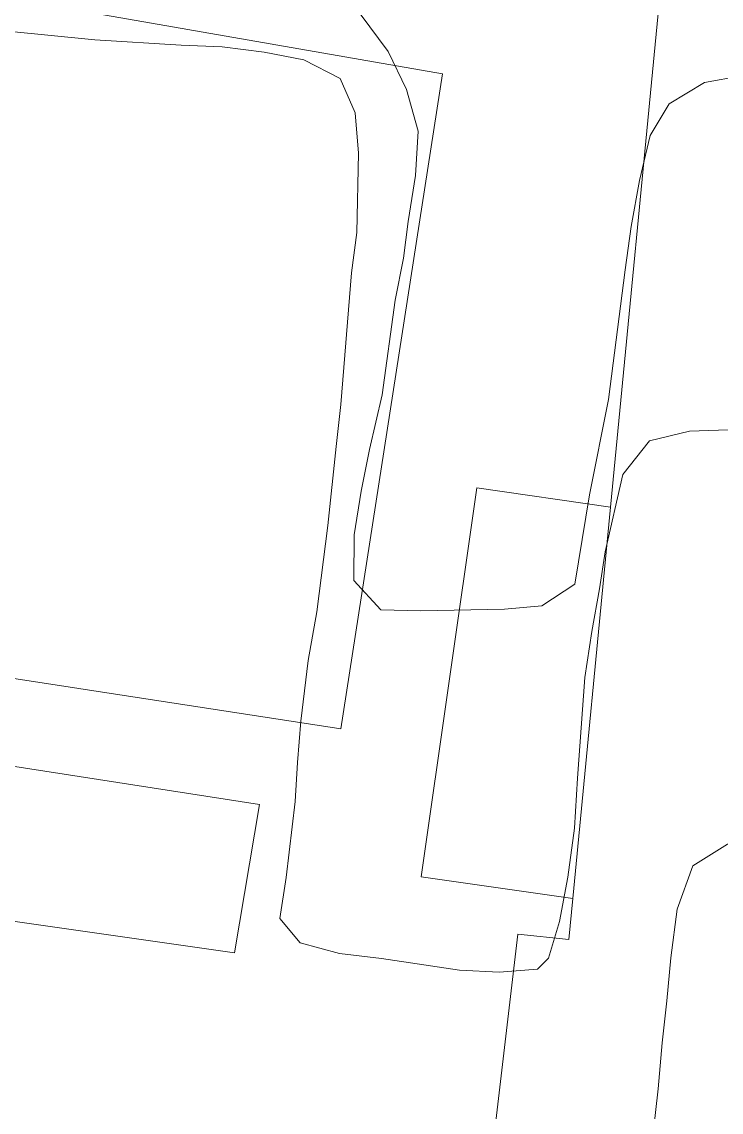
# Model space of a CAD drawing. Header units: millimetres. Extents: x 348 to 2201, y 118 to 1049.
# Drawn here: x 827.58 to 846.8, y 527.81 to 557.77 of the extents above; entities that cross this region are included whole.
import ezdxf

# ---------------------------------------------------------------- set-up
doc = ezdxf.new("R2010")
doc.units = ezdxf.units.MM
for name, color, linetype, lineweight in [('206_MURO_E_MURO_ARRIMO', 7, 'Continuous', 18), ('216_EDIF_NOTAVEL', 2, 'Continuous', 18), ('604_CURVA_INTERM', 7, 'Continuous', 18)]:
    doc.layers.add(name, color=color, linetype=linetype, lineweight=lineweight)

msp = doc.modelspace()

# ---------------------------------------------------------------- linework, layer by layer
at = {"layer": '206_MURO_E_MURO_ARRIMO'}
for points in [[(773.614, 583.452), (778.9, 582.728), (802.191, 580.758), (836.069, 580.621), (837.391, 580.24), (838.107, 579.842), (838.634, 579.36), (839.013, 578.783), (839.947, 575.684), (841.391, 570.702), (845.142, 558.77), (843.764, 544.441)], [(842.728, 533.68), (842.62, 532.555), (841.219, 532.702), (840.359, 525.382)]]:
    msp.add_lwpolyline(points, dxfattribs=at)
at = {"layer": '216_EDIF_NOTAVEL'}
for points in [[(810.053, 559.824), (807.547, 542.781), (836.352, 538.342), (839.143, 556.348), (822.662, 559.221), (823.596, 564.742), (815.703, 565.953), (814.834, 560.316), (810.199, 560.818)], [(842.728, 533.68), (843.764, 544.441), (840.089, 544.966), (838.561, 534.275)], [(798.298, 541.828), (797.652, 537.305), (833.43, 532.194), (834.117, 536.27)]]:
    msp.add_lwpolyline(points, close=True, dxfattribs=at)
at = {"layer": '604_CURVA_INTERM', "flags": 128}
for points, elevation in [([(836.884, 557.992), (837.649, 556.962), (838.157, 555.913), (838.478, 554.771), (838.408, 553.547), (838.206, 552.291), (838.071, 551.282), (837.846, 550.124), (837.491, 547.525), (837.14, 546.023), (836.908, 544.876), (836.72, 543.678), (836.706, 542.419), (837.448, 541.617), (838.541, 541.585), (840.85, 541.63), (841.874, 541.73), (842.782, 542.317), (843.187, 544.773), (843.709, 547.399), (844.162, 550.961), (844.329, 552.153), (844.56, 553.413), (844.851, 554.654), (845.372, 555.52), (846.343, 556.109), (847.365, 556.287)], 727), ([(846.992, 546.558), (845.933, 546.527), (844.834, 546.259), (844.097, 545.332), (843.617, 543.208), (843.459, 542.194), (843.245, 541.025), (843.06, 539.752), (842.853, 536.988), (842.769, 535.615), (842.593, 534.269), (842.36, 533.048), (842.059, 532.041), (841.755, 531.743), (840.705, 531.66), (839.611, 531.712), (837.471, 532.033), (836.319, 532.176), (835.232, 532.466), (834.672, 533.131), (834.852, 534.263), (835.096, 536.346), (835.163, 537.417), (835.256, 538.56), (835.456, 540.224), (835.691, 541.565), (835.992, 543.936), (836.228, 546.106), (836.348, 547.261), (836.647, 550.874), (836.787, 551.985), (836.834, 554.168), (836.748, 555.277), (836.331, 556.217), (835.339, 556.734), (834.244, 556.938), (833.095, 557.087), (831.966, 557.133), (829.59, 557.279), (827.194, 557.516)], 728), ([(844.935, 527.239), (845.069, 528.452), (845.182, 529.717), (845.314, 530.869), (845.422, 532.056), (845.59, 533.387), (846.024, 534.578), (846.979, 535.173), (848.118, 535.294), (850.438, 535.239), (852.57, 535.124), (853.64, 535.115), (856.083, 535.043), (857.165, 534.92), (858.498, 534.792), (860.598, 534.543), (862.653, 534.221), (863.726, 533.884), (864.69, 533.608), (864.777, 533.464), (864.884, 532.315), (864.363, 528.954), (864.163, 527.734)], 729)]:
    msp.add_lwpolyline(points, dxfattribs=dict(at, elevation=elevation))

doc.saveas('drawing.dxf')
